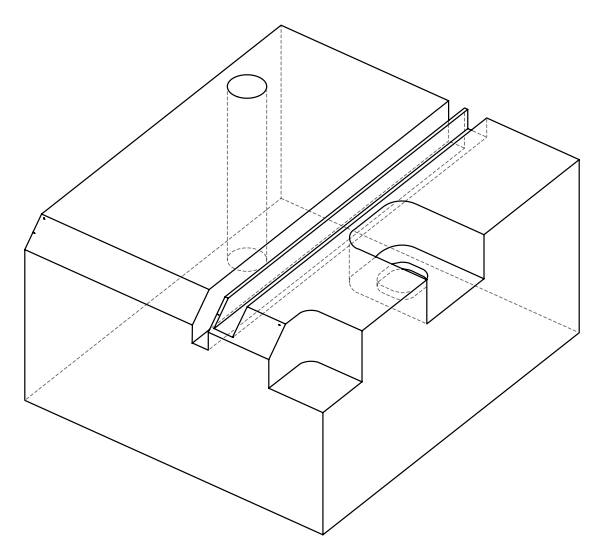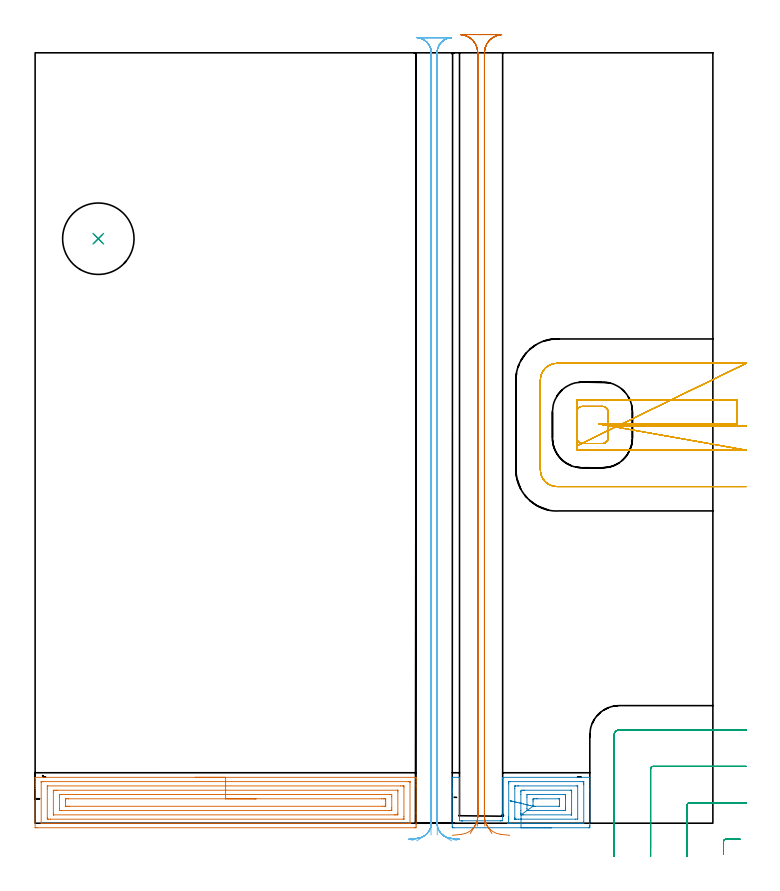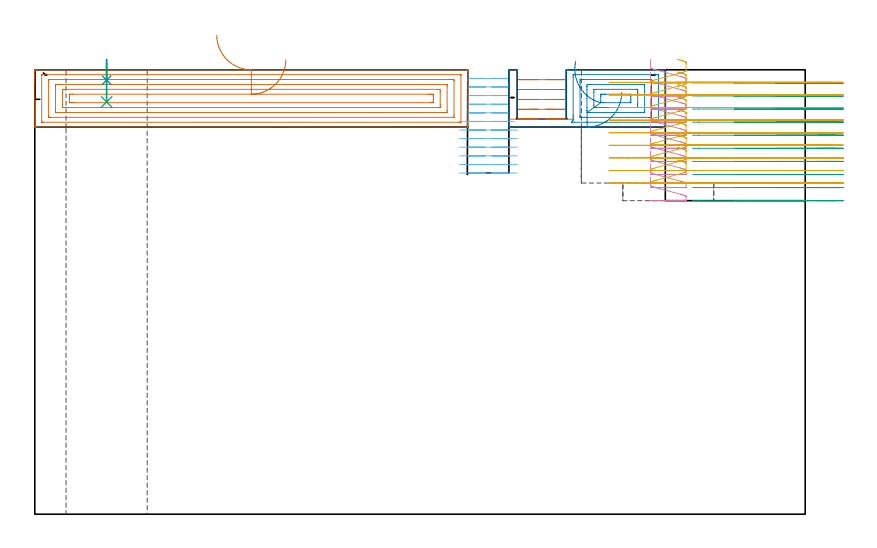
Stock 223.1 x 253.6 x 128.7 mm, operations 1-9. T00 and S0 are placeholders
(PLAN: 12 operations, 8 tool changes, 46.5 min)
(1 AREA_MILL | FG_CHAMFER_SURFACE | UGT0205_001 | 6.35 min | 18307 mm3)
(2 AREA_MILL_1 | FG_CHAMFER_SURFACE_1 | UGT0205_001 | 2.01 min | 7656 mm3)
(3 MILL_CORNER_NOTCH_RECTANGULAR | CORNER_NOTCH_RECTANGULAR | NXT0201_012 | Follow Part, ap 4, ae 75% | 4.8 min | 57618 mm3)
(4 MILL_RECTANGULAR_POCKET | POCKET_RECTANGULAR_STRAIGHT | NXT0201_012 | Follow Part, ap 4, ae 75% | 1.92 min | 24992 mm3)
(5 MILL_SLOT | SLOT_PARTIAL_RECTANGULAR | NXT0201_012 | Follow Part, ap 4, ae 75% | 10.84 min | 96102 mm3)
(6 MILL_RECTANGULAR_SLOT | SLOT_RECTANGULAR | NXT0201_013 | Follow Part, ap 2.5, ae 75% | 13.29 min | 88769 mm3)
(7 MILL_RECTANGULAR_SLOT_1 | SLOT_RECTANGULAR_1 | NXT0201_011 | Follow Part, ap 3, ae 75% | 5.5 min | 49640 mm3)
(8 SPOT_DRILL | STEP1HOLE | NXT0321_9005460120000 | 0.05 min | 181 mm3)
(9 DRILL_BLIND_HOLE_INTO_CENTER | STEP1HOLE | NXT0301_033 | 0.05 min | 195 mm3)
(10 GUN_DRILL_THROUGH_HOLE | STEP1HOLE | UGT0307_002 | 0.58 min | 3377 mm3)
(11 SPADE_DRILL_TO_ENLARGE_THROUGH_HOLE | STEP1HOLE | UGT0306_005 | 0.54 min | 17486 mm3)
(12 DRILL_TO_ENLARGE_THROUGH_HOLE | STEP1HOLE | UGT0301_056 | 0.56 min | 34561 mm3)
(TOOL UGT0205_001 | Chamfer Mill 20 x 3 x 45 deg. | D20 FL50 Z2)
(TOOL NXT0201_012 | ENDMILL 16mm [2P460-1600-NA 1630] | D16 FL38 Z6)
(TOOL NXT0201_013 | ENDMILL 10mm | D10 FL30 Z4)
(TOOL NXT0201_011 | ENDMILL 12mm [2P460-1200-NA 1630] | D12 FL38 Z6)
(TOOL NXT0321_9005460120000 | NC Spot Drill, 142deg, 12mm, Carbide, Uncoated | D12 PA142 FL30 Z2)
(TOOL NXT0301_033 | Carbide Drill 6.2mm [860.1-0620-031A1-MM 2214] | D6.2 PA140 FL53 Z2)
(TOOL UGT0307_002 | Gun Drill 6 mm | D6 PA130 FL24 Z1)
(TOOL UGT0306_005 | Spade Drill 14.5mm | D14.5 PA132 FL10 Z2)
(TOOL UGT0301_056 | Twist Drill 23.5 mm | D23.5 PA118 FL155 Z2)
(OP 1 AREA_MILL)
G17 G21 G94 G90
T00 M6
G54
G17 G0 G90 X52.7 Y15.1 S1061 M3
G43 Z138.7 H0
G94 G1 X52.738 Z137.828 F250.
X52.852 Z136.963
X53.041 Z136.112
X53.303 Z135.28
X53.637 Z134.474
X54.04 Z133.7
X54.508 Z132.964
X55.04 Z132.272
X55.629 Z131.629
X56.272 Z131.039
X56.964 Z130.508
X57.7 Z130.04
X58.474 Z129.637
X59.28 Z129.303
X60.112 Z129.041
X60.964 Z128.852
X61.828 Z128.738
X62.7 Z128.7
X125.23
X125.39 Y15.098 Z128.689
X125.397 Y14.95 Z128.542
X125.4 Y14.795 Z128.394
Y14.492 Z128.091
Y13.822 Z127.417
Y12.61 Z126.206
Y12.067 Z125.661
Y3.425 Z117.022
Y-0.222 Z113.375
Y-0.494 Z113.103
X125.395 Y-1.1 Z112.497
X125.39 Y-1.492 Z112.105
X125.186 Y-1.496 Z112.102
X124.783 Y-1.5 Z112.1
X0.617
X0.126 Y-1.495 Z112.103
X0.01 Y-1.492 Z112.106
X0. Y-1.371 Z112.226
Y11.46 Z125.055
Y12.067 Z125.661
Y12.61 Z126.206
Y12.944 Z126.54
Y13.487 Z127.083
Y13.822 Z127.417
Y14.492 Z128.091
Y14.795 Z128.394
X0.003 Y14.95 Z128.542
X0.01 Y15.098 Z128.689
X0.17 Y15.1 Z128.7
X62.7
Y13.686 Z127.286
X122.996 Y13.685 Z127.285
X123.137 Y13.684 Z127.284
X123.352 Y13.679 Z127.279
X123.391 Y13.673 Z127.273
X123.396 Y13.644 Z127.244
X123.398 Y13.612 Z127.212
X123.4 Y13.426 Z127.026
Y0.127 Z113.727
X123.398 Y0.021 Z113.621
X123.393 Y-0.049 Z113.551
X123.388 Y-0.08 Z113.52
X123.372 Y-0.081 Z113.519
X122.996 Y-0.085 Z113.515
X122.858 Y-0.086 Z113.514
X2.404 Y-0.085 Z113.515
X2.264 Y-0.084 Z113.516
X2.048 Y-0.079 Z113.521
X2.009 Y-0.073 Z113.527
X2.004 Y-0.044 Z113.556
X2.002 Y-0.012 Z113.588
X2. Y0.174 Z113.774
Y13.473 Z127.073
X2.002 Y13.579 Z127.179
X2.007 Y13.649 Z127.249
X2.012 Y13.679 Z127.279
X2.028 Y13.681 Z127.281
X2.404 Y13.685 Z127.285
X2.543 Y13.686 Z127.286
X62.7
Y12.272 Z125.872
X120.317 Y12.271 Z125.871
X121.006 Y12.267 Z125.867
X121.21 Y12.264 Z125.864
X121.39 Y12.247 Z125.847
X121.395 Y12.067 Z125.667
X121.399 Y11.881 Z125.481
X121.4 Y2.224 Z115.824
X121.396 Y1.533 Z115.133
X121.393 Y1.354 Z114.954
X121.385 Y1.335 Z114.935
X121.365 Y1.333 Z114.933
X121.314 Y1.33 Z114.93
X121.21 Y1.329 Z114.929
X5.083
X4.395 Y1.333 Z114.933
X4.19 Y1.336 Z114.936
X4.01 Y1.353 Z114.953
X4.005 Y1.533 Z115.133
X4.001 Y1.719 Z115.319
X4. Y11.376 Z124.976
X4.004 Y12.067 Z125.667
X4.007 Y12.246 Z125.846
X4.015 Y12.265 Z125.865
X4.035 Y12.267 Z125.867
X4.086 Y12.27 Z125.87
X4.19 Y12.271 Z125.871
X62.7 Y12.272 Z125.872
Y10.857 Z124.457
X119.261
X119.336 Y10.856 Z124.456
X119.37 Y10.853 Z124.453
X119.385 Y10.851 Z124.451
X119.39 Y10.837 Z124.437
X119.394 Y10.737 Z124.337
X119.4 Y10.334 Z123.934
Y3.289 Z116.889
X119.393 Y2.862 Z116.462
X119.39 Y2.761 Z116.361
X119.27 Y2.75 Z116.35
X119.082 Y2.747 Z116.347
X118.53 Y2.744 Z116.344
X118.192 Y2.743 Z116.343
X6.139
X6.064 Y2.744 Z116.344
X6.03 Y2.747 Z116.347
X6.015 Y2.749 Z116.349
X6.01 Y2.763 Z116.363
X6.006 Y2.863 Z116.463
X6. Y3.266 Z116.866
Y10.311 Z123.911
X6.007 Y10.738 Z124.338
X6.01 Y10.839 Z124.439
X6.13 Y10.85 Z124.45
X6.318 Y10.853 Z124.453
X6.87 Y10.856 Z124.456
X7.208 Y10.857 Z124.457
X62.7
Y9.443 Z123.043
X116.734
X117.39 Y9.433 Z123.033
X117.399 Y8.789 Z122.389
X117.4 Y5.044 Z118.644
X117.397 Y4.403 Z118.003
X117.39 Y4.167 Z117.767
X116.753 Y4.157 Z117.757
X8.667
X8.01 Y4.167 Z117.767
X8.001 Y4.811 Z118.411
Y8.556 Z122.156
X8.003 Y9.197 Z122.797
X8.01 Y9.433 Z123.033
X8.647 Y9.443 Z123.043
X62.7
Y8.029 Z121.629
X114.064
X114.601 Y8.028 Z121.628
X114.957 Y8.026 Z121.626
X115.313 Y8.022 Z121.622
X115.39 Y8.011 Z121.611
X115.394 Y7.939 Z121.539
X115.398 Y7.823 Z121.423
X115.399 Y7.678 Z121.278
X115.4 Y7.242 Z120.842
Y6.365 Z119.965
X115.398 Y5.922 Z119.522
X115.395 Y5.705 Z119.305
X115.39 Y5.597 Z119.197
X115.388 Y5.578 Z119.178
X115.364 Y5.575 Z119.175
X115.312 Y5.573 Z119.173
X114.957 Y5.572 Z119.172
X114.421 Y5.571 Z119.171
X11.336
X10.799 Y5.572 Z119.172
X10.443 Y5.574 Z119.174
X10.087 Y5.578 Z119.178
X10.01 Y5.589 Z119.189
X10.006 Y5.661 Z119.261
X10.002 Y5.777 Z119.377
X10. Y6.8 Z120.4
Y7.235 Z120.835
X10.002 Y7.678 Z121.278
X10.005 Y7.895 Z121.495
X10.01 Y8.003 Z121.603
X10.013 Y8.022 Z121.622
X10.036 Y8.025 Z121.625
X10.088 Y8.027 Z121.627
X10.443 Y8.028 Z121.628
X10.979 Y8.029 Z121.629
X62.7
X63.572 Z121.667
X64.436 Z121.781
X65.288 Z121.97
X66.12 Z122.232
X66.926 Z122.566
X67.7 Z122.969
X68.436 Z123.437
X69.128 Z123.968
X69.771 Z124.558
X70.36 Z125.201
X70.892 Z125.893
X71.36 Z126.629
X71.763 Z127.403
X72.097 Z128.209
X72.359 Z129.041
X72.548 Z129.892
X72.662 Z130.757
X72.7 Z131.629
G0 Z138.7
M5
M2
(OP 2 AREA_MILL_1)
G17 G21 G94 G90
T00 M6
G54
G17 G0 G90 X169.95 Y-1.5 S1061 M3
G43 Z138.7 H0
Z122.1
G94 G1 X169.912 Z121.228 F250.
X169.798 Z120.363
X169.609 Z119.512
X169.347 Z118.68
X169.013 Z117.874
X168.61 Z117.1
X168.142 Z116.364
X167.61 Z115.672
X167.021 Z115.029
X166.378 Z114.44
X165.686 Z113.908
X164.95 Z113.44
X164.176 Z113.037
X163.37 Z112.703
X162.538 Z112.441
X161.686 Z112.252
X160.822 Z112.138
X159.95 Z112.1
X137.81
X137.412 Y-1.494 Z112.102
X137.309 Y-1.491 Z112.105
X137.3 Y-1.1 Z112.496
Y10.311 Z123.905
Y11.056 Z124.655
Y11.189 Z124.787
X137.301 Y14.981 Z128.58
X137.31 Y15.095 Z128.693
X137.367 Y15.1 Z128.7
X139.581
X139.69 Y15.095 Z128.691
X139.7 Y14.939 Z128.535
Y0.8 Z114.4
X140.394 Z114.399
X140.467 Y0.81 Z114.389
X140.493 Y0.8 Z114.4
X140.503 Y0.806 Z114.391
X140.511 Y0.812 Z114.385
X140.521 Y0.809 Z114.389
X140.55 Y0.8 Z114.4
X140.56 Y0.807 Z114.39
X140.568 Y0.813 Z114.382
X140.58 Y0.812 Z114.385
X140.659 Y0.8 Z114.4
X153.207
X153.215 Y0.809 Z114.389
X153.221 Y0.807 Z114.391
X153.394 Y0.8 Z114.4
X153.9
Y14.7 Z128.296
X153.902 Y14.832 Z128.428
X153.91 Y15.095 Z128.691
X154.209 Y15.1 Z128.7
X182.533
X182.59 Y15.095 Z128.693
X182.6 Y14.979 Z128.577
Y11.056 Z124.655
Y10.311 Z123.905
Y-0.727 Z112.869
X182.596 Y-1.1 Z112.496
X182.591 Y-1.491 Z112.105
X182.488 Y-1.494 Z112.102
X182.09 Y-1.5 Z112.1
X159.95
Y-0.086 Z113.514
X156.269 Y-0.085 Z113.515
X155.678 Y-0.081 Z113.519
X155.522 Y-0.079 Z113.521
X155.516 Y-0.044 Z113.556
X155.522 Y-0.03 Z113.57
X155.704 Y0.206 Z113.806
X155.8 Y0.38 Z113.98
X155.854 Y0.532 Z114.132
X155.88 Y0.656 Z114.256
X155.895 Y1.163 Z114.763
X155.898 Y1.533 Z115.133
X155.9 Y2.037 Z115.637
Y12.944 Z126.544
X155.902 Y13.446 Z127.046
X155.907 Y13.615 Z127.215
X155.91 Y13.671 Z127.271
X155.942 Y13.679 Z127.279
X156.034 Y13.681 Z127.281
X156.408 Y13.685 Z127.285
X179.571 Y13.686 Z127.286
X180.319 Y13.682 Z127.282
X180.463 Y13.679 Z127.279
X180.59 Y13.672 Z127.272
X180.593 Y13.636 Z127.236
X180.598 Y13.546 Z127.146
X180.6 Y12.944 Z126.544
Y12.666 Z126.266
X180.599 Y0.378 Z113.978
X180.594 Y0.099 Z113.699
X180.59 Y-0.079 Z113.521
X180.506 Y-0.081 Z113.519
X180.319 Y-0.084 Z113.516
X180.181 Y-0.085 Z113.515
X179.433 Y-0.086 Z113.514
X159.95
Y1.328 Z114.928
X159.064
X158.385 Y1.329 Z114.929
X158.179 Y1.33 Z114.93
X157.973 Y1.334 Z114.934
X157.921 Y1.335 Z114.935
X157.91 Y1.369 Z114.969
X157.905 Y1.441 Z115.041
X157.902 Y1.533 Z115.133
X157.9 Y1.809 Z115.409
Y11.465 Z125.065
X157.905 Y12.067 Z125.667
X157.909 Y12.204 Z125.804
X157.913 Y12.265 Z125.865
X157.976 Y12.267 Z125.867
X158.179 Y12.269 Z125.869
X158.858 Y12.271 Z125.871
X159.064
X178.342
X178.548 Y12.269 Z125.869
X178.576 Y12.268 Z125.868
X178.586 Y12.266 Z125.866
X178.591 Y12.221 Z125.821
X178.598 Y12.118 Z125.718
X178.599 Y12.067 Z125.667
X178.6 Y12.015 Z125.615
X178.599 Y1.482 Z115.082
X178.596 Y1.43 Z115.03
X178.59 Y1.335 Z114.935
X178.548 Y1.334 Z114.934
X177.868 Y1.329 Z114.929
X159.95 Y1.328 Z114.928
X159.962 Y2.75 Z116.35
X159.95
X159.905 Y3.289 Z116.889
X159.902 Y3.337 Z116.937
X159.9 Y4.167 Z117.767
Y6.8 Z120.4
Y9.433 Z123.033
X159.902 Y10.311 Z123.911
X159.903 Y10.358 Z123.958
X159.95 Y10.85 Z124.45
X160.288 Y10.854 Z124.454
X160.836 Y10.856 Z124.456
X161.17 Y10.857 Z124.457
X176.226
X176.543 Y10.853 Z124.453
X176.576 Y10.851 Z124.451
X176.59 Y10.848 Z124.448
X176.592 Y10.824 Z124.424
X176.597 Y10.712 Z124.312
X176.6 Y10.486 Z124.086
Y10.311 Z123.911
X176.599 Y3.289 Z116.889
X176.595 Y2.938 Z116.538
X176.59 Y2.763 Z116.363
X176.588 Y2.749 Z116.349
X176.568 Y2.747 Z116.347
X176.521 Y2.744 Z116.344
X176.442 Y2.743 Z116.343
X160.836 Y2.744 Z116.344
X160.499 Y2.745 Z116.345
X159.962 Y2.75 Z116.35
X161.91 Y4.167 Z117.767
X161.901 Y4.866 Z118.466
Y8.556 Z122.156
X161.904 Y9.252 Z122.852
X161.91 Y9.433 Z123.033
X162.597 Y9.443 Z123.043
X174.12
X174.59 Y9.433 Z123.033
X174.598 Y8.96 Z122.56
X174.599 Y8.556 Z122.156
X174.6 Y8.08 Z121.68
Y5.446 Z119.046
X174.599 Y5.044 Z118.644
X174.597 Y4.571 Z118.171
X174.59 Y4.167 Z117.767
X174.129 Y4.157 Z117.757
X174.12
X162.617
X161.91 Y4.167 Z117.767
X163.909 Y5.582 Z119.182
X163.906 Y5.599 Z119.199
X163.903 Y5.638 Z119.238
X163.901 Y5.764 Z119.364
X163.9 Y5.922 Z119.522
X163.901 Y7.273 Z120.873
X163.905 Y7.678 Z121.278
X163.91 Y7.914 Z121.514
X163.915 Y8.022 Z121.622
X164.028 Y8.025 Z121.625
X164.378 Y8.027 Z121.627
X164.91 Y8.029 Z121.629
X165.264
X172.349 Y8.028 Z121.628
X172.467 Y8.027 Z121.627
X172.56 Y8.024 Z121.624
X172.583 Y8.023 Z121.623
X172.59 Y7.997 Z121.597
X172.593 Y7.927 Z121.527
X172.598 Y7.678 Z121.278
X172.6 Y7.429 Z121.029
Y6.551 Z120.151
X172.599 Y5.922 Z119.522
X172.597 Y5.676 Z119.276
X172.59 Y5.591 Z119.191
X172.584 Y5.577 Z119.177
X172.569 Y5.575 Z119.175
X172.526 Y5.573 Z119.173
X172.349 Y5.572 Z119.172
X164.732 Y5.571 Z119.171
X164.378 Y5.572 Z119.172
X164.024 Y5.576 Z119.176
X163.925 Y5.578 Z119.178
X163.909 Y5.582 Z119.182
X163.092 Y5.777 Z119.416
X162.298 Y5.967 Z119.723
X161.533 Y6.151 Z120.1
X160.803 Y6.325 Z120.545
X160.113 Y6.491 Z121.053
X159.469 Y6.645 Z121.62
X158.875 Y6.787 Z122.244
X158.337 Y6.916 Z122.918
X157.858 Y7.03 Z123.638
X157.441 Y7.13 Z124.398
X157.091 Y7.214 Z125.192
X156.809 Y7.282 Z126.015
X156.598 Y7.332 Z126.86
X156.46 Y7.365 Z127.721
X156.395 Y7.381 Z128.591
X156.404 Y7.379 Z129.463
X156.486 Y7.359 Z130.331
X156.643 Y7.321 Z131.189
G0 Z138.7
M5
M2
(OP 3 MILL_CORNER_NOTCH_RECTANGULAR)
G17 G21 G94 G90
T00 M6
G54
G17 G0 G90 X232.093 Y-5.3 S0 M3
G43 Z138.7 H1
Z124.91
G94 G1 X229.093 F250.
X227.396
G3 X226.6 Y-6.096 R0.8
G1 Y-7.194
Y-10.194
G0 Z138.7
X234.1 Y6.7
Z124.91
G1 X231.1
X215.396 F500.
G3 X214.6 Y5.904 R0.8
G1 Y-7.746
G2 X214.599 Y-8. R24.
G1 X214.567 Y-11. F250.
G0 Z138.7
X234.1 Y18.7
Z124.91
G1 X231.1
X203.397 F500.
G3 X202.6 Y17.903 R0.8
G1 Y-7.746
G2 X202.597 Y-8. R12.
G1 X202.534 Y-10.999 F250.
G0 Z138.7
X234.1 Y30.7
Z124.91
G1 X231.1
X192.3 F500.
G3 X190.6 Y29. R1.7
G1 Y-7.746
Y-10.746 F250.
G0 Z138.7
X232.093 Y-5.3
Z121.12
G1 X229.093
X227.396
G3 X226.6 Y-6.096 R0.8
G1 Y-7.194
Y-10.194
G0 Z138.7
X234.1 Y6.7
Z121.12
G1 X231.1
X215.396 F500.
G3 X214.6 Y5.904 R0.8
G1 Y-7.757
G2 X214.599 Y-8. R24.
G1 X214.568 Y-11. F250.
G0 Z138.7
X234.1 Y18.7
Z121.12
G1 X231.1
X203.397 F500.
G3 X202.6 Y17.903 R0.8
G1 Y-7.757
G2 X202.598 Y-8. R12.
G1 X202.537 Y-10.999 F250.
G0 Z138.7
X234.1 Y30.7
Z121.12
G1 X231.1
X192.3 F500.
G3 X190.6 Y29. R1.7
G1 Y-7.757
Y-10.757 F250.
G0 Z138.7
X232.093 Y-5.3
Z117.33
G1 X229.093
X227.396
G3 X226.6 Y-6.096 R0.8
G1 Y-7.194
Y-10.194
G0 Z138.7
X234.1 Y6.7
Z117.33
G1 X231.1
X215.396 F500.
G3 X214.6 Y5.904 R0.8
G1 Y-8.
Y-11. F250.
G0 Z138.7
X234.1 Y18.7
Z117.33
G1 X231.1
X203.397 F500.
G3 X202.6 Y17.903 R0.8
G1 Y-8.
Y-11. F250.
G0 Z138.7
X234.1 Y30.7
Z117.33
G1 X231.1
X192.3 F500.
G3 X190.6 Y29. R1.7
G1 Y-8.
Y-11. F250.
G0 Z138.7
X232.093 Y-5.3
Z113.54
G1 X229.093
X227.396
G3 X226.6 Y-6.096 R0.8
G1 Y-7.194
Y-10.194
G0 Z138.7
X234.1 Y6.7
Z113.54
G1 X231.1
X215.396 F500.
G3 X214.6 Y5.904 R0.8
G1 Y-8.
Y-11. F250.
G0 Z138.7
X234.1 Y18.7
Z113.54
G1 X231.1
X203.397 F500.
G3 X202.6 Y17.903 R0.8
G1 Y-8.
Y-11. F250.
G0 Z138.7
X234.1 Y30.7
Z113.54
G1 X231.1
X192.3 F500.
G3 X190.6 Y29. R1.7
G1 Y-8.
Y-11. F250.
G0 Z138.7
X232.093 Y-5.3
Z109.75
G1 X229.093
X227.396
G3 X226.6 Y-6.096 R0.8
G1 Y-7.194
Y-10.194
G0 Z138.7
X234.1 Y6.7
Z109.75
G1 X231.1
X215.396 F500.
G3 X214.6 Y5.904 R0.8
G1 Y-8.
Y-11. F250.
G0 Z138.7
X234.1 Y18.7
Z109.75
G1 X231.1
X203.397 F500.
G3 X202.6 Y17.903 R0.8
G1 Y-8.
Y-11. F250.
G0 Z138.7
X234.1 Y30.7
Z109.75
G1 X231.1
X192.3 F500.
G3 X190.6 Y29. R1.7
G1 Y-8.
Y-11. F250.
G0 Z138.7
X232.093 Y-5.3
Z105.96
G1 X229.093
X227.396
G3 X226.6 Y-6.096 R0.8
G1 Y-7.194
Y-10.194
G0 Z138.7
X234.1 Y6.7
Z105.96
G1 X231.1
X215.396 F500.
G3 X214.6 Y5.904 R0.8
G1 Y-8.
Y-11. F250.
G0 Z138.7
X234.1 Y18.7
Z105.96
G1 X231.1
X203.397 F500.
G3 X202.6 Y17.903 R0.8
G1 Y-8.
Y-11. F250.
G0 Z138.7
X234.1 Y30.7
Z105.96
G1 X231.1
X192.3 F500.
G3 X190.6 Y29. R1.7
G1 Y-8.
Y-11. F250.
G0 Z138.7
X232.093 Y-5.3
Z102.17
G1 X229.093
X227.396
G3 X226.6 Y-6.096 R0.8
G1 Y-7.194
Y-10.194
G0 Z138.7
X234.1 Y6.7
Z102.17
G1 X231.1
X215.396 F500.
G3 X214.6 Y5.904 R0.8
G1 Y-8.
Y-11. F250.
G0 Z138.7
X234.1 Y18.7
Z102.17
G1 X231.1
X203.397 F500.
G3 X202.6 Y17.903 R0.8
G1 Y-8.
Y-11. F250.
G0 Z138.7
X234.1 Y30.7
Z102.17
G1 X231.1
X192.3 F500.
G3 X190.6 Y29. R1.7
G1 Y-8.
Y-11. F250.
G0 Z138.7
X232.093 Y-5.3
Z98.38
G1 X229.093
X227.396
G3 X226.6 Y-6.096 R0.8
G1 Y-7.194
Y-10.194
G0 Z138.7
X234.1 Y6.7
Z98.38
G1 X231.1
X215.396 F500.
G3 X214.6 Y5.904 R0.8
G1 Y-8.
Y-11. F250.
G0 Z138.7
X234.1 Y18.7
Z98.38
G1 X231.1
X203.397 F500.
G3 X202.6 Y17.903 R0.8
G1 Y-8.
Y-11. F250.
G0 Z138.7
X234.1 Y30.7
Z98.38
G1 X231.1
X192.3 F500.
G3 X190.6 Y29. R1.7
G1 Y-8.
Y-11. F250.
G0 Z138.7
X232.093 Y-5.3
Z94.59
G1 X229.093
X227.396
G3 X226.6 Y-6.096 R0.8
G1 Y-7.194
Y-10.194
G0 Z138.7
X234.1 Y6.7
Z94.59
G1 X231.1
X215.396 F500.
G3 X214.6 Y5.904 R0.8
G1 Y-8.
Y-11. F250.
G0 Z138.7
X234.1 Y18.7
Z94.59
G1 X231.1
X203.397 F500.
G3 X202.6 Y17.903 R0.8
G1 Y-8.
Y-11. F250.
G0 Z138.7
X234.1 Y30.7
Z94.59
G1 X231.1
X192.3 F500.
G3 X190.6 Y29. R1.7
G1 Y-8.
Y-11. F250.
G0 Z138.7
X232.093 Y-5.3
Z90.8
G1 X229.093
X227.396
G3 X226.6 Y-6.096 R0.8
G1 Y-7.194
Y-10.194
G0 Z138.7
X234.1 Y6.7
Z90.8
G1 X231.1
X215.396 F500.
G3 X214.6 Y5.904 R0.8
G1 Y-8.
Y-11. F250.
G0 Z138.7
X234.1 Y18.7
Z90.8
G1 X231.1
X203.397 F500.
G3 X202.6 Y17.903 R0.8
G1 Y-8.
Y-11. F250.
G0 Z138.7
X234.1 Y30.7
Z90.8
G1 X231.1
X192.3 F500.
G3 X190.6 Y29. R1.7
G1 Y-8.
Y-11. F250.
G0 Z138.7
M5
M2
(OP 4 MILL_RECTANGULAR_POCKET)
G17 G21 G94 G90
T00 M6
G54
G17 G0 G90 X178.3 Y135.479 S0 M3
G43 Z138.7 H1
Z131.7
G94 G1 Y126.666 Z129.338 F250.
X178.364 Y126.305 Z129.24
X178.5 Y125.965 Z129.142
X178.701 Y125.66 Z129.044
X178.96 Y125.401 Z128.946
X179.265 Y125.2 Z128.848
X179.605 Y125.064 Z128.75
X179.966 Y125. Z128.652
X186.934 Z126.785
X187.295 Y125.064 Z126.687
X187.635 Y125.2 Z126.588
X187.94 Y125.401 Z126.49
X188.199 Y125.66 Z126.392
X188.4 Y125.965 Z126.294
X188.536 Y126.305 Z126.196
X188.6 Y126.666 Z126.098
Y126.8 Z126.062
Y131.1 Z124.91
Y135.4 F500.
G3 X186.8 Y137.2 R1.8
G1 X180.1
G3 X178.3 Y135.4 R1.8
G1 Y126.8
G3 X180.1 Y125. R1.8
G1 X186.8
G3 X188.6 Y126.8 R1.8
G1 Y131.1
Y132.1
G0 X178.3 Y135.479 Z127.91
G1 Y126.666 Z125.548 F250.
X178.364 Y126.305 Z125.45
X178.5 Y125.965 Z125.352
X178.701 Y125.66 Z125.254
X178.96 Y125.401 Z125.156
X179.265 Y125.2 Z125.058
X179.605 Y125.064 Z124.96
X179.966 Y125. Z124.862
X186.934 Z122.995
X187.295 Y125.064 Z122.897
X187.635 Y125.2 Z122.798
X187.94 Y125.401 Z122.7
X188.199 Y125.66 Z122.602
X188.4 Y125.965 Z122.504
X188.536 Y126.305 Z122.406
X188.6 Y126.666 Z122.308
Y126.8 Z122.272
Y131.1 Z121.12
Y135.4 F500.
G3 X186.8 Y137.2 R1.8
G1 X180.1
G3 X178.3 Y135.4 R1.8
G1 Y126.8
G3 X180.1 Y125. R1.8
G1 X186.8
G3 X188.6 Y126.8 R1.8
G1 Y131.1
Y132.1
G0 X178.3 Y135.479 Z124.12
G1 Y126.666 Z121.758 F250.
X178.364 Y126.305 Z121.66
X178.5 Y125.965 Z121.562
X178.701 Y125.66 Z121.464
X178.96 Y125.401 Z121.366
X179.265 Y125.2 Z121.268
X179.605 Y125.064 Z121.17
X179.966 Y125. Z121.072
X186.934 Z119.205
X187.295 Y125.064 Z119.107
X187.635 Y125.2 Z119.008
X187.94 Y125.401 Z118.91
X188.199 Y125.66 Z118.812
X188.4 Y125.965 Z118.714
X188.536 Y126.305 Z118.616
X188.6 Y126.666 Z118.518
Y126.8 Z118.482
Y131.1 Z117.33
Y135.4 F500.
G3 X186.8 Y137.2 R1.8
G1 X180.1
G3 X178.3 Y135.4 R1.8
G1 Y126.8
G3 X180.1 Y125. R1.8
G1 X186.8
G3 X188.6 Y126.8 R1.8
G1 Y131.1
Y132.1
G0 X178.3 Y135.479 Z120.33
G1 Y126.666 Z117.968 F250.
X178.364 Y126.305 Z117.87
X178.5 Y125.965 Z117.772
X178.701 Y125.66 Z117.674
X178.96 Y125.401 Z117.576
X179.265 Y125.2 Z117.478
X179.605 Y125.064 Z117.38
X179.966 Y125. Z117.282
X186.934 Z115.415
X187.295 Y125.064 Z115.317
X187.635 Y125.2 Z115.218
X187.94 Y125.401 Z115.12
X188.199 Y125.66 Z115.022
X188.4 Y125.965 Z114.924
X188.536 Y126.305 Z114.826
X188.6 Y126.666 Z114.728
Y126.8 Z114.692
Y131.1 Z113.54
Y135.4 F500.
G3 X186.8 Y137.2 R1.8
G1 X180.1
G3 X178.3 Y135.4 R1.8
G1 Y126.8
G3 X180.1 Y125. R1.8
G1 X186.8
G3 X188.6 Y126.8 R1.8
G1 Y131.1
Y132.1
G0 X178.3 Y135.479 Z116.54
G1 Y126.666 Z114.178 F250.
X178.364 Y126.305 Z114.08
X178.5 Y125.965 Z113.982
X178.701 Y125.66 Z113.884
X178.96 Y125.401 Z113.786
X179.265 Y125.2 Z113.688
X179.605 Y125.064 Z113.59
X179.966 Y125. Z113.492
X186.934 Z111.625
X187.295 Y125.064 Z111.527
X187.635 Y125.2 Z111.428
X187.94 Y125.401 Z111.33
X188.199 Y125.66 Z111.232
X188.4 Y125.965 Z111.134
X188.536 Y126.305 Z111.036
X188.6 Y126.666 Z110.938
Y126.8 Z110.902
Y131.1 Z109.75
Y135.4 F500.
G3 X186.8 Y137.2 R1.8
G1 X180.1
G3 X178.3 Y135.4 R1.8
G1 Y126.8
G3 X180.1 Y125. R1.8
G1 X186.8
G3 X188.6 Y126.8 R1.8
G1 Y131.1
Y132.1
G0 X178.3 Y135.479 Z112.75
G1 Y126.666 Z110.388 F250.
X178.364 Y126.305 Z110.29
X178.5 Y125.965 Z110.192
X178.701 Y125.66 Z110.094
X178.96 Y125.401 Z109.996
X179.265 Y125.2 Z109.898
X179.605 Y125.064 Z109.8
X179.966 Y125. Z109.702
X186.934 Z107.835
X187.295 Y125.064 Z107.737
X187.635 Y125.2 Z107.638
X187.94 Y125.401 Z107.54
X188.199 Y125.66 Z107.442
X188.4 Y125.965 Z107.344
X188.536 Y126.305 Z107.246
X188.6 Y126.666 Z107.148
Y126.8 Z107.112
Y131.1 Z105.96
Y135.4 F500.
G3 X186.8 Y137.2 R1.8
G1 X180.1
G3 X178.3 Y135.4 R1.8
G1 Y126.8
G3 X180.1 Y125. R1.8
G1 X186.8
G3 X188.6 Y126.8 R1.8
G1 Y131.1
Y132.1
G0 X178.3 Y135.479 Z108.96
G1 Y126.666 Z106.598 F250.
X178.364 Y126.305 Z106.5
X178.5 Y125.965 Z106.402
X178.701 Y125.66 Z106.304
X178.96 Y125.401 Z106.206
X179.265 Y125.2 Z106.108
X179.605 Y125.064 Z106.01
X179.966 Y125. Z105.912
X186.934 Z104.045
X187.295 Y125.064 Z103.947
X187.635 Y125.2 Z103.848
X187.94 Y125.401 Z103.75
X188.199 Y125.66 Z103.652
X188.4 Y125.965 Z103.554
X188.536 Y126.305 Z103.456
X188.6 Y126.666 Z103.358
Y126.8 Z103.322
Y131.1 Z102.17
Y135.4 F500.
G3 X186.8 Y137.2 R1.8
G1 X180.1
G3 X178.3 Y135.4 R1.8
G1 Y126.8
G3 X180.1 Y125. R1.8
G1 X186.8
G3 X188.6 Y126.8 R1.8
G1 Y131.1
Y132.1
G0 X178.3 Y135.479 Z105.17
G1 Y126.666 Z102.808 F250.
X178.364 Y126.305 Z102.71
X178.5 Y125.965 Z102.612
X178.701 Y125.66 Z102.514
X178.96 Y125.401 Z102.416
X179.265 Y125.2 Z102.318
X179.605 Y125.064 Z102.22
X179.966 Y125. Z102.122
X186.934 Z100.255
X187.295 Y125.064 Z100.157
X187.635 Y125.2 Z100.059
X187.94 Y125.401 Z99.96
X188.199 Y125.66 Z99.862
X188.4 Y125.965 Z99.764
X188.536 Y126.305 Z99.666
X188.6 Y126.666 Z99.568
Y126.8 Z99.532
Y131.1 Z98.38
Y135.4 F500.
G3 X186.8 Y137.2 R1.8
G1 X180.1
G3 X178.3 Y135.4 R1.8
G1 Y126.8
G3 X180.1 Y125. R1.8
G1 X186.8
G3 X188.6 Y126.8 R1.8
G1 Y131.1
Y132.1
G0 X178.3 Y135.479 Z101.38
G1 Y126.666 Z99.018 F250.
X178.364 Y126.305 Z98.92
X178.5 Y125.965 Z98.822
X178.701 Y125.66 Z98.724
X178.96 Y125.401 Z98.626
X179.265 Y125.2 Z98.528
X179.605 Y125.064 Z98.43
X179.966 Y125. Z98.332
X186.934 Z96.465
X187.295 Y125.064 Z96.367
X187.635 Y125.2 Z96.269
X187.94 Y125.401 Z96.17
X188.199 Y125.66 Z96.072
X188.4 Y125.965 Z95.974
X188.536 Y126.305 Z95.876
X188.6 Y126.666 Z95.778
Y126.8 Z95.742
Y131.1 Z94.59
Y135.4 F500.
G3 X186.8 Y137.2 R1.8
G1 X180.1
G3 X178.3 Y135.4 R1.8
G1 Y126.8
G3 X180.1 Y125. R1.8
G1 X186.8
G3 X188.6 Y126.8 R1.8
G1 Y131.1
Y132.1
G0 X178.3 Y135.479 Z97.59
G1 Y126.666 Z95.228 F250.
X178.364 Y126.305 Z95.13
X178.5 Y125.965 Z95.032
X178.701 Y125.66 Z94.934
X178.96 Y125.401 Z94.836
X179.265 Y125.2 Z94.738
X179.605 Y125.064 Z94.64
X179.966 Y125. Z94.542
X186.934 Z92.675
X187.295 Y125.064 Z92.577
X187.635 Y125.2 Z92.479
X187.94 Y125.401 Z92.38
X188.199 Y125.66 Z92.282
X188.4 Y125.965 Z92.184
X188.536 Y126.305 Z92.086
X188.6 Y126.666 Z91.988
Y126.8 Z91.952
Y131.1 Z90.8
Y135.4 F500.
G3 X186.8 Y137.2 R1.8
G1 X180.1
G3 X178.3 Y135.4 R1.8
G1 Y126.8
G3 X180.1 Y125. R1.8
G1 X186.8
G3 X188.6 Y126.8 R1.8
G1 Y131.1
Y132.1
G0 Z138.7
M5
M2
(OP 5 MILL_SLOT)
G17 G21 G94 G90
T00 M6
G54
G17 G0 G90 X234.1 Y130.8 S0 M3
G43 Z138.7 H1
Z125.055
G94 G1 X231.1 F250.
X188.6 F500.
Y127.205
G2 X188.579 Y126.547 R2.94
X188.51 Y126.215 R2.91
X188.226 Y125.69 R2.789
G1 X187.884 Y125.352
G2 X187.661 Y125.216 R2.489
X187.353 Y125.078 R2.489
X187.144 Y125.038 R3.802
X186.224 Y125. R3.802
G1 X185.348
X180.453
G2 X179.825 Y125.025 R2.976
X179.519 Y125.088 R2.902
X179.021 Y125.352 R2.836
G1 X178.924 Y125.438
G2 X178.604 Y125.786 R2.959
X178.377 Y126.275 R2.257
G1 X178.36 Y126.331
X178.31 Y126.612
X178.3 Y126.686
Y122.8
X231.1
X234.1 F250.
X185.6 Y131.4 F500.
X188.6 F250.
X231.1 F500.
Y139.4
X178.3
Y135.474
Y132.474 F250.
G0 X186.179 Y125. Z131.7
G1 X186.248 Y124.998 Z131.681
X186.524 Y124.978 Z131.607
X186.871 Y124.993 Z131.514
X187.353 Y125.078 Z131.383
X187.512 Y125.137 Z131.338
X187.884 Y125.352 Z131.222
X188.226 Y125.69 Z131.093
X188.36 Y125.885 Z131.03
X188.421 Y125.997 Z130.996
X188.51 Y126.215 Z130.933
X188.554 Y126.379 Z130.887
X188.579 Y126.547 Z130.842
X188.614 Y126.787 Z130.777
X188.619 Y126.963 Z130.73
X188.6 Y127.206 Z130.664
X188.605 Y135.444 Z128.457
X188.567 Y135.69 Z128.39
X188.527 Y135.93 Z128.325
X188.286 Y136.424 Z128.178
X188.249 Y136.482 Z128.159
X187.925 Y136.808 Z128.036
X187.879 Y136.851 Z128.019
X187.368 Y137.117 Z127.865
X187.098 Y137.178 Z127.791
X186.499 Y137.222 Z127.63
X186.224 Y137.2 Z127.556
X180.046 Y137.203 Z125.901
X179.544 Y137.121 Z125.764
X179.045 Y136.867 Z125.614
X178.632 Y136.453 Z125.457
X178.379 Y135.956 Z125.308
X178.291 Y135.389 Z125.154
X178.3 Y135.022 Z125.055
Y127.205 F500.
Y124.205 F250.
X234.1 Y151.4 F500.
X231.1 F250.
X171.8 F500.
G3 X166.3 Y145.9 R5.5
G1 Y116.3
G3 X171.8 Y110.8 R5.5
G1 X231.1
X234.1 F250.
G0 Y130.8 Z121.411
G1 X231.1
X188.6 F500.
Y127.196
G2 X188.51 Y126.216 R2.931
X188.226 Y125.691 R2.789
G1 X187.882 Y125.35
X187.843 Y125.324
G2 X187.354 Y125.078 R2.489
X186.224 Y125. R3.822
G1 X186.133
X180.445 Y124.999
G2 X179.805 Y125.028 R3.016
X179.519 Y125.088 R2.902
G1 X179.35 Y125.163
G2 X179.021 Y125.351 R2.836
X178.604 Y125.786 R2.966
G1 X178.517 Y125.94
G2 X178.36 Y126.331 R2.257
G1 X178.31 Y126.612
X178.3 Y126.686
Y122.8
X231.1
X234.1 F250.
X185.6 Y131.4 F500.
X188.6 F250.
X231.1 F500.
Y139.4
X178.3
Y135.474
Y132.474 F250.
G0 X186.18 Y125. Z128.055
G1 X186.246 Y124.998 Z128.038
X186.522 Y124.978 Z127.964
X187.083 Y125.019 Z127.813
X187.354 Y125.078 Z127.739
X187.563 Y125.156 Z127.679
X187.656 Y125.202 Z127.651
X187.882 Y125.35 Z127.579
X188.226 Y125.691 Z127.449
X188.36 Y125.885 Z127.386
X188.421 Y125.997 Z127.351
X188.51 Y126.216 Z127.288
X188.573 Y126.45 Z127.223
X188.619 Y126.955 Z127.087
X188.6 Y127.206 Z127.02
X188.606 Y135.434 Z124.815
X188.568 Y135.682 Z124.748
X188.527 Y135.929 Z124.681
X188.285 Y136.426 Z124.533
X188.251 Y136.479 Z124.516
X187.88 Y136.85 Z124.375
X187.368 Y137.117 Z124.22
X187.098 Y137.178 Z124.146
X186.5 Y137.222 Z123.986
X186.224 Y137.2 Z123.911
X180.046 Y137.203 Z122.256
X179.544 Y137.121 Z122.12
X179.045 Y136.867 Z121.97
X178.632 Y136.453 Z121.813
X178.379 Y135.956 Z121.663
X178.291 Y135.389 Z121.509
X178.3 Y135.022 Z121.411
Y127.205 F500.
Y124.205 F250.
X234.1 Y151.4 F500.
X231.1 F250.
X171.8 F500.
G3 X166.3 Y145.9 R5.5
G1 Y116.3
G3 X171.8 Y110.8 R5.5
G1 X231.1
X234.1 F250.
G0 Y130.8 Z117.767
G1 X231.1
X188.6 F500.
Y127.196
G2 X188.51 Y126.216 R2.931
X188.226 Y125.691 R2.788
G1 X187.882 Y125.35
X187.843 Y125.324
G2 X187.354 Y125.078 R2.489
X186.224 Y125. R3.822
G1 X186.133
X180.445 Y124.999
G2 X179.805 Y125.028 R3.016
X179.519 Y125.088 R2.897
X179.311 Y125.183 R2.816
X179.021 Y125.351 R2.832
X178.604 Y125.786 R2.966
G1 X178.511 Y125.952
G2 X178.36 Y126.331 R2.257
G1 X178.31 Y126.612
X178.3 Y126.686
Y122.8
X231.1
X234.1 F250.
X185.6 Y131.4 F500.
X188.6 F250.
X231.1 F500.
Y139.4
X178.3
Y135.474
Y132.474 F250.
G0 X186.18 Y125. Z124.411
G1 X186.246 Y124.998 Z124.393
X186.522 Y124.978 Z124.319
X187.083 Y125.019 Z124.168
X187.354 Y125.078 Z124.094
X187.563 Y125.156 Z124.034
X187.656 Y125.202 Z124.007
X187.882 Y125.35 Z123.934
X188.226 Y125.691 Z123.804
X188.36 Y125.885 Z123.741
X188.421 Y125.997 Z123.707
X188.51 Y126.216 Z123.644
X188.573 Y126.45 Z123.579
X188.619 Y126.955 Z123.443
X188.6 Y127.206 Z123.376
X188.606 Y135.434 Z121.171
X188.568 Y135.682 Z121.103
X188.527 Y135.929 Z121.036
X188.285 Y136.426 Z120.888
X188.251 Y136.479 Z120.871
X187.925 Y136.808 Z120.747
X187.88 Y136.85 Z120.731
X187.366 Y137.117 Z120.576
X187.097 Y137.178 Z120.501
X186.806 Y137.211 Z120.423
X186.224 Y137.2 Z120.267
X180.046 Y137.203 Z118.612
X179.544 Y137.121 Z118.475
X179.045 Y136.867 Z118.325
X178.632 Y136.453 Z118.168
X178.379 Y135.956 Z118.019
X178.291 Y135.389 Z117.865
X178.3 Y135.022 Z117.767
Y127.205 F500.
Y124.205 F250.
X234.1 Y151.4 F500.
X231.1 F250.
X171.8 F500.
G3 X166.3 Y145.9 R5.5
G1 Y116.3
G3 X171.8 Y110.8 R5.5
G1 X231.1
X234.1 F250.
G0 Y130.8 Z114.122
G1 X231.1
X188.6 F500.
Y127.206
G2 X188.579 Y126.547 R2.938
X188.51 Y126.215 R2.91
X188.226 Y125.69 R2.788
G1 X187.867 Y125.339
G2 X187.353 Y125.078 R2.545
X186.224 Y125. R3.802
G1 X180.453
G2 X179.825 Y125.025 R2.965
X179.518 Y125.089 R2.897
X179.021 Y125.352 R2.832
X178.604 Y125.786 R2.959
X178.36 Y126.331 R2.257
G1 X178.31 Y126.612
X178.3 Y126.686
Y122.8
X231.1
X234.1 F250.
X185.6 Y131.4 F500.
X188.6 F250.
X231.1 F500.
Y139.4
X178.3
Y135.474
Y132.474 F250.
G0 X186.179 Y125. Z120.767
G1 X186.224 Z120.755
X186.499 Y124.978 Z120.681
X187.084 Y125.019 Z120.524
X187.353 Y125.078 Z120.45
X187.565 Y125.157 Z120.389
X187.678 Y125.215 Z120.355
X187.867 Y125.339 Z120.294
X188.226 Y125.69 Z120.16
X188.36 Y125.885 Z120.097
X188.421 Y125.997 Z120.063
X188.51 Y126.215 Z119.999
X188.554 Y126.379 Z119.954
X188.579 Y126.547 Z119.908
X188.614 Y126.788 Z119.843
X188.619 Y126.964 Z119.796
X188.6 Y127.206 Z119.731
X188.605 Y135.444 Z117.523
X188.567 Y135.69 Z117.457
X188.527 Y135.93 Z117.391
X188.472 Y136.043 Z117.358
X188.251 Y136.479 Z117.227
X187.933 Y136.799 Z117.106
X187.877 Y136.852 Z117.085
X187.366 Y137.117 Z116.931
X186.988 Y137.183 Z116.828
X186.716 Y137.216 Z116.755
X186.533 Y137.221 Z116.706
X186.26 Y137.201 Z116.632
X186.224 Y137.2 Z116.623
X180.046 Y137.203 Z114.967
X179.544 Y137.121 Z114.831
X179.045 Y136.867 Z114.681
X178.632 Y136.453 Z114.524
X178.379 Y135.956 Z114.374
X178.291 Y135.389 Z114.221
X178.299 Y135.057 Z114.132
X178.3 Y135.022 Z114.122
Y127.205 F500.
Y124.205 F250.
X234.1 Y151.4 F500.
X231.1 F250.
X171.8 F500.
G3 X166.3 Y145.9 R5.5
G1 Y116.3
G3 X171.8 Y110.8 R5.5
G1 X231.1
X234.1 F250.
G0 Y130.8 Z110.478
G1 X231.1
X188.6 F500.
Y127.206
G2 X188.579 Y126.548 R2.932
X188.51 Y126.215 R2.91
X188.226 Y125.69 R2.786
G1 X187.867 Y125.339
G2 X187.353 Y125.078 R2.545
X186.224 Y125. R3.802
G1 X180.453
G2 X179.825 Y125.025 R2.965
X179.516 Y125.089 R2.882
X179.016 Y125.356 R2.762
G1 X178.921 Y125.441
G2 X178.604 Y125.786 R2.959
X178.36 Y126.331 R2.257
G1 X178.31 Y126.612
X178.3 Y126.686
Y122.8
X231.1
X234.1 F250.
X185.6 Y131.4 F500.
X188.6 F250.
X231.1 F500.
Y139.4
X178.3
Y135.474
Y132.474 F250.
G0 X186.179 Y125. Z117.122
G1 X186.224 Z117.11
X186.499 Y124.978 Z117.036
X187.084 Y125.019 Z116.879
X187.353 Y125.078 Z116.805
X187.565 Y125.157 Z116.745
X187.678 Y125.215 Z116.711
X187.867 Y125.339 Z116.65
X188.226 Y125.69 Z116.515
X188.36 Y125.885 Z116.452
X188.421 Y125.996 Z116.418
X188.51 Y126.215 Z116.355
X188.554 Y126.379 Z116.309
X188.579 Y126.548 Z116.264
X188.614 Y126.788 Z116.199
X188.619 Y126.964 Z116.151
X188.6 Y127.206 Z116.087
X188.605 Y135.444 Z113.879
X188.567 Y135.69 Z113.812
X188.526 Y135.937 Z113.745
X188.251 Y136.479 Z113.582
X187.933 Y136.799 Z113.461
X187.877 Y136.852 Z113.441
X187.366 Y137.117 Z113.287
X186.988 Y137.183 Z113.184
X186.716 Y137.216 Z113.11
X186.533 Y137.221 Z113.061
X186.26 Y137.201 Z112.988
X186.224 Y137.2 Z112.978
X180.046 Y137.203 Z111.323
X179.544 Y137.121 Z111.186
X179.045 Y136.867 Z111.036
X178.632 Y136.453 Z110.879
X178.379 Y135.956 Z110.73
X178.291 Y135.389 Z110.576
X178.299 Y135.057 Z110.487
X178.3 Y135.022 Z110.478
Y127.205 F500.
Y124.205 F250.
X234.1 Y151.4 F500.
X231.1 F250.
X171.8 F500.
G3 X166.3 Y145.9 R5.5
G1 Y116.3
G3 X171.8 Y110.8 R5.5
G1 X231.1
X234.1 F250.
G0 Y130.8 Z106.833
G1 X231.1
X188.6 F500.
Y127.206
G2 X188.579 Y126.548 R2.932
X188.51 Y126.215 R2.91
X188.226 Y125.69 R2.786
G1 X187.886 Y125.353
G2 X187.676 Y125.225 R2.471
X187.353 Y125.078 R2.489
X186.224 Y125. R3.802
G1 X180.453
G2 X179.825 Y125.025 R2.948
X179.516 Y125.089 R2.882
X179.016 Y125.356 R2.762
G1 X178.918 Y125.443
G2 X178.604 Y125.786 R2.959
X178.36 Y126.331 R2.257
G1 X178.31 Y126.612
X178.3 Y126.686
Y122.8
X231.1
X234.1 F250.
X185.6 Y131.4 F500.
X188.6 F250.
X231.1 F500.
Y139.4
X178.3
Y135.474
Y132.474 F250.
G0 X186.18 Y125. Z113.478
G1 X186.224 Z113.466
X186.499 Y124.978 Z113.392
X187.084 Y125.019 Z113.235
X187.353 Y125.078 Z113.161
X187.52 Y125.14 Z113.113
X187.886 Y125.353 Z113.
X188.226 Y125.69 Z112.871
X188.36 Y125.885 Z112.808
X188.421 Y125.996 Z112.774
X188.51 Y126.215 Z112.711
X188.554 Y126.379 Z112.665
X188.579 Y126.548 Z112.62
X188.614 Y126.788 Z112.555
X188.619 Y126.964 Z112.507
X188.6 Y127.206 Z112.442
X188.605 Y135.444 Z110.235
X188.567 Y135.69 Z110.168
X188.526 Y135.937 Z110.101
X188.286 Y136.424 Z109.955
X188.249 Y136.482 Z109.937
X187.925 Y136.808 Z109.814
X187.879 Y136.851 Z109.797
X187.366 Y137.117 Z109.642
X187.179 Y137.16 Z109.591
X186.988 Y137.183 Z109.539
X186.713 Y137.217 Z109.465
X186.5 Y137.222 Z109.408
X186.224 Y137.2 Z109.334
X180.046 Y137.203 Z107.678
X179.544 Y137.121 Z107.542
X179.044 Y136.866 Z107.392
X178.632 Y136.453 Z107.235
X178.379 Y135.956 Z107.086
X178.291 Y135.389 Z106.932
X178.3 Y135.022 Z106.833
Y127.205 F500.
Y124.205 F250.
X234.1 Y151.4 F500.
X231.1 F250.
X171.8 F500.
G3 X166.3 Y145.9 R5.5
G1 Y116.3
G3 X171.8 Y110.8 R5.5
G1 X231.1
X234.1 F250.
G0 Y130.8 Z103.189
G1 X231.1
X188.6 F500.
Y127.206
G2 X188.579 Y126.548 R2.927
X188.51 Y126.215 R2.91
X188.396 Y125.97 R2.839
X188.227 Y125.692 R2.772
G1 X187.99 Y125.451
X187.886 Y125.353
X187.78 Y125.284
G2 X187.504 Y125.14 R2.526
G1 X187.355 Y125.079
X187.222 Y125.052
G2 X186.224 Y125. R3.802
G1 X180.453
G2 X179.825 Y125.025 R2.948
X179.514 Y125.09 R2.868
X179.017 Y125.355 R2.768
X178.604 Y125.786 R2.959
X178.36 Y126.331 R2.257
G1 X178.31 Y126.612
X178.3 Y126.686
Y122.8
X231.1
X234.1 F250.
X185.6 Y131.4 F500.
X188.6 F250.
X231.1 F500.
Y139.4
X178.3
Y135.474
Y132.474 F250.
G0 X186.178 Y125. Z109.833
G1 X186.224 Z109.821
X186.499 Y124.978 Z109.747
X186.95 Y125.001 Z109.626
X187.355 Y125.079 Z109.515
X187.646 Y125.203 Z109.431
X187.886 Y125.353 Z109.355
X188.01 Y125.471 Z109.309
X188.227 Y125.692 Z109.226
X188.32 Y125.826 Z109.182
X188.396 Y125.97 Z109.139
X188.459 Y126.09 Z109.103
X188.51 Y126.215 Z109.066
X188.554 Y126.379 Z109.021
X188.579 Y126.548 Z108.975
X188.614 Y126.787 Z108.91
X188.62 Y126.964 Z108.863
X188.6 Y127.206 Z108.798
X188.605 Y135.444 Z106.59
X188.567 Y135.69 Z106.524
X188.526 Y135.937 Z106.457
X188.286 Y136.424 Z106.311
X188.249 Y136.482 Z106.292
X187.925 Y136.808 Z106.169
X187.879 Y136.851 Z106.153
X187.367 Y137.117 Z105.998
X187.331 Y137.125 Z105.988
X187.055 Y137.183 Z105.913
X186.505 Y137.221 Z105.765
X186.224 Y137.2 Z105.689
X180.046 Y137.203 Z104.034
X179.544 Y137.121 Z103.897
X179.044 Y136.866 Z103.747
X178.632 Y136.453 Z103.591
X178.379 Y135.956 Z103.441
X178.291 Y135.389 Z103.287
X178.3 Y135.022 Z103.189
Y127.205 F500.
Y124.205 F250.
X234.1 Y151.4 F500.
X231.1 F250.
X171.8 F500.
G3 X166.3 Y145.9 R5.5
G1 Y116.3
G3 X171.8 Y110.8 R5.5
G1 X231.1
X234.1 F250.
G0 Y130.8 Z99.544
G1 X231.1
X188.6 F500.
Y127.206
G2 X188.579 Y126.548 R2.95
X188.511 Y126.219 R2.927
X188.227 Y125.692 R2.909
G1 X187.99 Y125.451
X187.884 Y125.352
G2 X187.538 Y125.155 R2.526
G1 X187.355 Y125.079
X187.222 Y125.052
G2 X186.224 Y125. R3.802
G1 X180.453
G2 X179.825 Y125.025 R2.933
X179.514 Y125.09 R2.868
X179.017 Y125.355 R2.768
X178.604 Y125.786 R2.959
X178.36 Y126.331 R2.257
G1 X178.31 Y126.612
X178.3 Y126.686
Y122.8
X231.1
X234.1 F250.
X185.6 Y131.4 F500.
X188.6 F250.
X231.1 F500.
Y139.4
X178.3
Y135.474
Y132.474 F250.
G0 X186.179 Y125. Z106.189
G1 X186.224 Z106.177
X186.499 Y124.978 Z106.103
X186.95 Y125.001 Z105.982
X187.355 Y125.079 Z105.871
X187.71 Y125.235 Z105.767
X187.884 Y125.352 Z105.711
X188.01 Y125.471 Z105.665
X188.227 Y125.692 Z105.582
X188.363 Y125.891 Z105.517
X188.419 Y125.995 Z105.485
X188.511 Y126.219 Z105.421
X188.555 Y126.381 Z105.376
X188.579 Y126.548 Z105.331
X188.614 Y126.788 Z105.265
X188.619 Y126.963 Z105.219
X188.6 Y127.206 Z105.153
X188.605 Y135.444 Z102.946
X188.567 Y135.69 Z102.879
X188.526 Y135.937 Z102.812
X188.286 Y136.424 Z102.667
X188.249 Y136.482 Z102.648
X187.925 Y136.808 Z102.525
X187.879 Y136.851 Z102.508
X187.367 Y137.117 Z102.353
X187.331 Y137.125 Z102.344
X187.055 Y137.183 Z102.268
X186.505 Y137.221 Z102.12
X186.224 Y137.2 Z102.045
X180.046 Y137.203 Z100.389
X179.544 Y137.121 Z100.253
X179.045 Y136.866 Z100.103
X178.632 Y136.453 Z99.946
X178.379 Y135.956 Z99.797
X178.291 Y135.389 Z99.643
X178.3 Y135.022 Z99.544
Y127.205 F500.
Y124.205 F250.
X234.1 Y151.4 F500.
X231.1 F250.
X171.8 F500.
G3 X166.3 Y145.9 R5.5
G1 Y116.3
G3 X171.8 Y110.8 R5.5
G1 X231.1
X234.1 F250.
G0 Y130.8 Z95.9
G1 X231.1
X188.6 F500.
Y127.206
G2 X188.579 Y126.547 R2.953
X188.513 Y126.222 R2.95
G1 X188.477 Y126.138
G2 X188.232 Y125.698 R2.909
G1 X187.886 Y125.354
G2 X187.519 Y125.147 R2.518
G1 X187.356 Y125.079
X187.226 Y125.052
G2 X186.224 Y125. R3.802
G1 X180.453
X180.206 Y124.994
G2 X179.957 Y125.009 R2.933
G1 X179.785 Y125.036
X179.717 Y125.043
X179.569 Y125.075
X179.464 Y125.111
X179.364 Y125.156
X179.193 Y125.246
G2 X178.923 Y125.441 R1.795
G1 X178.886 Y125.474
G2 X178.676 Y125.698 R2.959
X178.514 Y125.947 R1.735
X178.36 Y126.331 R2.257
G1 X178.3 Y126.707
Y122.8
X231.1
X234.1 F250.
X185.6 Y131.4 F500.
X188.6 F250.
X231.1 F500.
Y139.4
X178.3
Y135.474
Y132.474 F250.
G0 X186.179 Y125. Z102.544
G1 X186.224 Z102.532
X186.499 Y124.978 Z102.459
X186.954 Y125.002 Z102.336
X187.356 Y125.079 Z102.227
X187.699 Y125.229 Z102.127
X187.886 Y125.354 Z102.066
X187.92 Y125.385 Z102.054
X188.232 Y125.698 Z101.935
X188.367 Y125.898 Z101.871
X188.378 Y125.918 Z101.865
X188.513 Y126.222 Z101.775
X188.555 Y126.383 Z101.731
X188.579 Y126.547 Z101.686
X188.614 Y126.788 Z101.621
X188.619 Y126.963 Z101.574
X188.6 Y127.206 Z101.509
X188.605 Y135.444 Z99.302
X188.567 Y135.69 Z99.235
X188.526 Y135.937 Z99.168
X188.286 Y136.424 Z99.022
X188.249 Y136.482 Z99.004
X187.925 Y136.808 Z98.881
X187.879 Y136.851 Z98.864
X187.368 Y137.117 Z98.709
X187.098 Y137.178 Z98.635
X186.499 Y137.222 Z98.474
X186.224 Y137.2 Z98.4
X180.046 Y137.203 Z96.745
X179.544 Y137.121 Z96.609
X179.044 Y136.866 Z96.458
X178.632 Y136.453 Z96.302
X178.379 Y135.956 Z96.152
X178.291 Y135.389 Z95.998
X178.3 Y135.022 Z95.9
Y127.205 F500.
Y124.205 F250.
X234.1 Y151.4 F500.
X231.1 F250.
X171.8 F500.
G3 X166.3 Y145.9 R5.5
G1 Y116.3
G3 X171.8 Y110.8 R5.5
G1 X231.1
X234.1 F250.
G0 Z138.7
M5
M2
(OP 6 MILL_RECTANGULAR_SLOT)
G17 G21 G94 G90
T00 M6
G54
G17 G0 G90 X132.3 Y4.251 S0 M3
G43 Z138.7 H0
Z126.208
G94 G1 Y7.251 F250.
Y253.6 F500.
G2 X136.984 Y258.59 R5.
G1 Y258.6
X125.716
Y258.59
G2 X130.4 Y253.6 R5.
G1 Y7.246
Y4.246 F250.
G0 X132.3 Y1.759 Z123.717
G1 Y4.759
Y253.6 F500.
G2 X136.984 Y258.59 R5.
G1 Y258.6
X125.716
Y258.59
G2 X130.4 Y253.6 R5.
G1 Y4.754
Y1.754 F250.
G0 X132.3 Y-0.735 Z121.225
G1 Y2.265
Y253.6 F500.
G2 X136.984 Y258.59 R5.
G1 Y258.6
X125.716
Y258.59
G2 X130.4 Y253.6 R5.
G1 Y2.26
Y-0.74 F250.
G0 Z138.7
X132.374 Y-3.858
Z118.733
G1 Y-0.858
G2 X132.3 Y0. R5. F500.
G1 Y253.6
G2 X136.984 Y258.59 R5.
G1 Y258.6
X125.716
Y258.59
G2 X130.4 Y253.6 R5.
G1 Y0.
G2 X130.326 Y-0.859 R5.
G1 Y-3.859 F250.
G0 Z138.7
X137.095 Y-5.827
Z116.242
G1 X134.579 Y-4.195
G2 X132.3 Y0. R5. F500.
G1 Y253.6
G2 X136.984 Y258.59 R5.
G1 Y258.6
X125.716
Y258.59
G2 X130.4 Y253.6 R5.
G1 Y0.
G2 X128.12 Y-4.195 R5.
G1 X125.603 Y-5.827 F250.
G0 X138.733 Y-5.652 Z113.75
G1 X135.86 Y-4.788
G2 X132.3 Y0. R5. F500.
G1 Y253.6
G2 X136.984 Y258.59 R5.
G1 Y258.6
X125.716
Y258.59
G2 X130.4 Y253.6 R5.
G1 Y0.
G2 X126.841 Y-4.788 R5.
G1 X123.968 Y-5.652 F250.
G0 X139.735 Y-5.298 Z111.258
G1 X136.753 Y-4.97
G2 X132.3 Y0. R5. F500.
G1 Y253.6
G2 X136.984 Y258.59 R5.
G1 Y258.6
X125.716
Y258.59
G2 X130.4 Y253.6 R5.
G1 Y0.
G2 X125.947 Y-4.97 R5.
G1 X122.965 Y-5.298 F250.
G0 X139.735 Z108.767
G1 X136.753 Y-4.97
G2 X132.3 Y0. R5. F500.
G1 Y253.6
G2 X136.984 Y258.59 R5.
G1 Y258.6
X125.716
Y258.59
G2 X130.4 Y253.6 R5.
G1 Y0.
G2 X125.947 Y-4.97 R5.
G1 X122.965 Y-5.298 F250.
G0 X139.735 Z106.275
G1 X136.753 Y-4.97
G2 X132.3 Y0. R5. F500.
G1 Y253.6
G2 X136.984 Y258.59 R5.
G1 Y258.6
X125.716
Y258.59
G2 X130.4 Y253.6 R5.
G1 Y0.
G2 X125.947 Y-4.97 R5.
G1 X122.965 Y-5.298 F250.
G0 X139.735 Z103.783
G1 X136.753 Y-4.97
G2 X132.3 Y0. R5. F500.
G1 Y253.6
G2 X136.984 Y258.59 R5.
G1 Y258.6
X125.716
Y258.59
G2 X130.4 Y253.6 R5.
G1 Y0.
G2 X125.947 Y-4.97 R5.
G1 X122.965 Y-5.298 F250.
G0 X139.735 Z101.292
G1 X136.753 Y-4.97
G2 X132.3 Y0. R5. F500.
G1 Y253.6
G2 X136.984 Y258.59 R5.
G1 Y258.6
X125.716
Y258.59
G2 X130.4 Y253.6 R5.
G1 Y0.
G2 X125.947 Y-4.97 R5.
G1 X122.965 Y-5.298 F250.
G0 X139.735 Z98.8
G1 X136.753 Y-4.97
G2 X132.3 Y0. R5. F500.
G1 Y253.6
G2 X136.984 Y258.59 R5.
G1 Y258.6
X125.716
Y258.59
G2 X130.4 Y253.6 R5.
G1 Y0.
G2 X125.947 Y-4.97 R5.
G1 X122.965 Y-5.298 F250.
G0 Z138.7
M5
M2
(OP 7 MILL_RECTANGULAR_SLOT_1)
G17 G21 G94 G90
T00 M6
G54
G17 G0 G90 X147.9 Y1.894 S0 M3
G43 Z138.7 H1
Z125.84
G94 G1 Y4.894 F250.
Y253.6 F500.
G2 X153.554 Y259.59 R6.
G1 Y259.6
X140.046
Y259.59
G2 X145.7 Y253.6 R6.
G1 Y4.893
Y1.893 F250.
G0 X147.9 Y1.8 Z122.98
G1 Y4.8
Y253.6 F500.
G2 X153.554 Y259.59 R6.
G1 Y259.6
X140.046
Y259.59
G2 X145.7 Y253.6 R6.
G1 Y4.8
Y1.8 F250.
G0 X148.047 Y-0.977 Z120.12
G1 X147.907 Y2.02
G2 X147.9 Y2.3 R6. F500.
G1 Y253.6
G2 X153.554 Y259.59 R6.
G1 Y259.6
X140.046
Y259.59
G2 X145.7 Y253.6 R6.
G1 Y2.3
G2 X145.693 Y2.02 R6.
G1 X145.553 Y-0.977 F250.
G0 X150.357 Y-3.396 Z117.26
G1 X148.787 Y-0.84
G2 X147.9 Y2.3 R6. F500.
G1 Y253.6
G2 X153.554 Y259.59 R6.
G1 Y259.6
X140.046
Y259.59
G2 X145.7 Y253.6 R6.
G1 Y2.3
G2 X144.813 Y-0.84 R6.
G1 X143.243 Y-3.396 F250.
G0 Z138.7
X156.218 Y-3.995
Z114.4
G1 X153.236 Y-3.663
G2 X147.9 Y2.3 R6. F500.
G1 Y253.6
G2 X153.554 Y259.59 R6.
G1 Y259.6
X140.046
Y259.59
G2 X145.7 Y253.6 R6.
G1 Y2.3
G2 X140.337 Y-3.666 R6.
G1 X137.354 Y-3.985 F250.
G0 Z138.7
M5
M2
(OP 8 SPOT_DRILL)
G17 G21 G94 G90
T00 M6
G54
G17 G0 G90 X20.8 Y192.4 S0 M3
G43 Z138.7 H0
G94 G81 G98 Z125.7 F250. R131.7
G80
M5
M2
(OP 9 DRILL_BLIND_HOLE_INTO_CENTER)
G17 G21 G94 G90
T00 M6
G54
G17 G0 G90 X20.8 Y192.4 S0 M3
G43 Z138.7 H1
G94 G81 G98 Z119.4 F250. R130.7
G80
M5
M2
